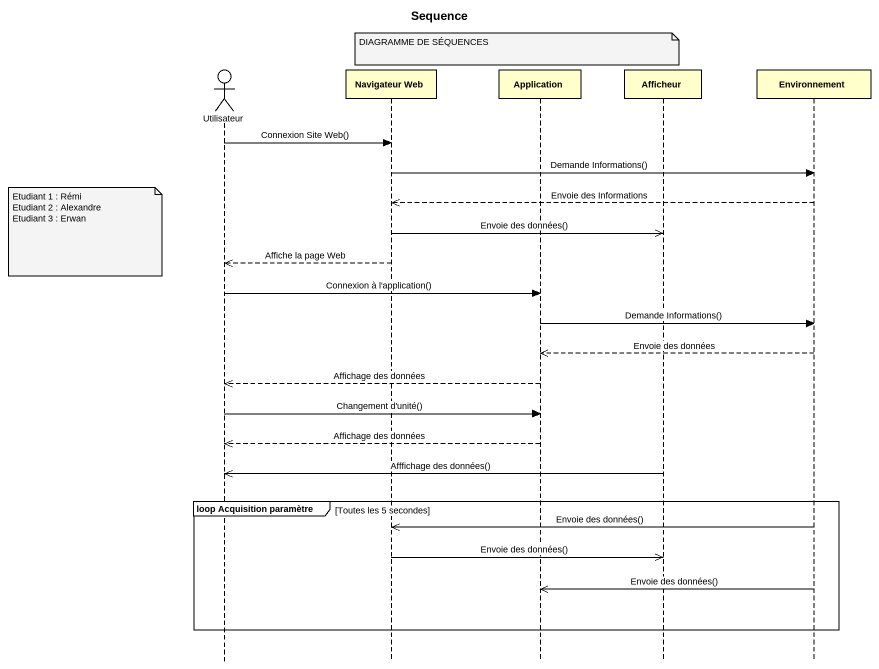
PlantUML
@startuml
title Sequence
hide footbox
actor Utilisateur
participant "Navigateur Web" as Navigateur_Web
participant Application
participant Afficheur
participant Environnement

note over Application : DIAGRAMME DE SÉQUENCES
Utilisateur -> Navigateur_Web : Connexion Site Web()
Navigateur_Web -> Environnement : Demande Informations()
Environnement -->> Navigateur_Web : Envoie des Informations
note left of Utilisateur
  Etudiant 1 : Rémi
  Etudiant 2 : Alexandre
  Etudiant 3 : Erwan
end note
Navigateur_Web ->> Afficheur : Envoie des données()
Navigateur_Web -->> Utilisateur : Affiche la page Web
Utilisateur -> Application : Connexion à l'application()
Application -> Environnement : Demande Informations()
Environnement -->> Application : Envoie des données
Application -->> Utilisateur : Affichage des données
Utilisateur -> Application : Changement d'unité()
Application -->> Utilisateur : Affichage des données
Afficheur ->> Utilisateur : Afffichage des données()
group loop Acquisition paramètre [Toutes les 5 secondes]
  Environnement ->> Navigateur_Web : Envoie des données()
  Navigateur_Web ->> Afficheur : Envoie des données()
  Environnement ->> Application : Envoie des données()
end
@enduml
